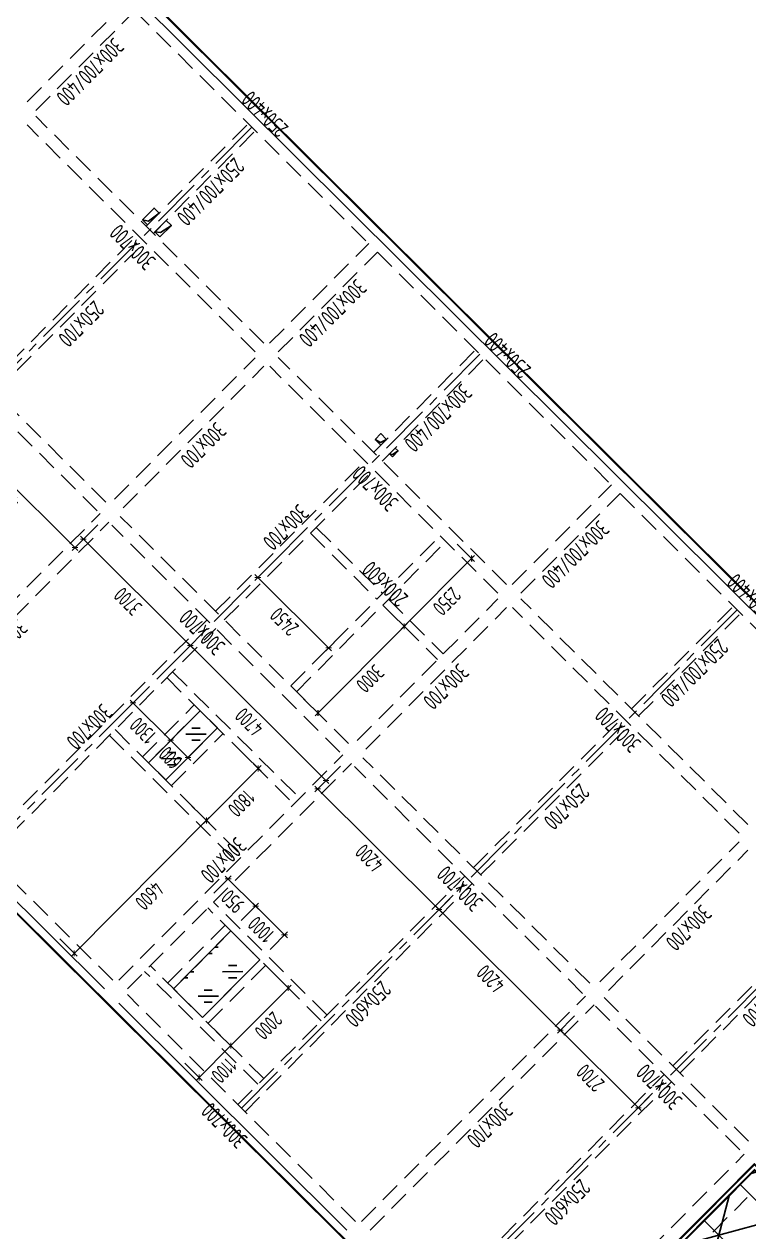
# Model space of a CAD drawing. Extents: x 517450926 to 520131079, y 3499134486 to 3500888201.
# Drawn here: x 518480496 to 518498285, y 3500296835 to 3500326482 of the extents above; entities that cross this region are included whole.
import ezdxf
from ezdxf.enums import TextEntityAlignment as Align

# ---------------------------------------------------------------- set-up
doc = ezdxf.new("R2010")
doc.units = 0
doc.header["$LTSCALE"] = 1000
doc.header["$MEASUREMENT"] = 0
doc.linetypes.add('CENTER', pattern=[2, 1.25, -0.25, 0.25, -0.25])
doc.linetypes.add('DASHED', pattern=[0.75, 0.5, -0.25])
doc.layers.get('0').update_dxf_attribs({"linetype": 'CONTINUOUS'})
doc.layers.get('Defpoints').update_dxf_attribs({"color": 2, "linetype": 'CONTINUOUS'})
for name, color, linetype in [('S_AXIS', 8, 'CENTER'), ('S_AXIS_DIMS', 3, 'CONTINUOUS'), ('S_BEAM', 4, 'DASHED'), ('S_BEAM_SECD_TEXT_HORZ', 9, 'CONTINUOUS'), ('S_BEAM_TEXT_HORZ', 7, 'CONTINUOUS'), ('S_BEAM_TEXT_VERT', 41, 'CONTINUOUS'), ('S_FLOR_ENHN', 91, 'DASHED'), ('S_FLOR_TEXT', 51, 'CONTINUOUS'), ('S_HOLE', 201, 'CONTINUOUS'), ('S_PLAN_HACH', 254, 'CONTINUOUS')]:
    doc.layers.add(name, color=color, linetype=linetype)
doc.styles.add('TH-STYLE3', font='tssdeng.shx', dxfattribs={"width": 0.7, "bigfont": 'tssdchn.shx'})
doc.styles.add('样式 1', font='Tssdeng.shx', dxfattribs={"width": 0.7, "bigfont": 'Tssdchn.shx'})
doc.dimstyles.new('TSSD_100_100', dxfattribs={"dimtxt": 375, "dimasz": 100, "dimexe": 100, "dimexo": 0, "dimgap": 125, "dimtad": 1, "dimdec": 1, "dimdsep": 46, "dimtxsty": 'TH-STYLE3', "dimblk": 'ARCHTICK', "dimcen": -100, "dimdle": 100, "dimclrt": 7, "dimadec": 0, "dimazin": 0, "dimtfac": 1, "dimtdec": 1, "dimtix": 1, "dimtmove": 2, "dimatfit": 3, "dimldrblk": 'ARCHTICK', "dimfxl": 0, "dimtolj": 1, "dimtzin": 0, "dimarcsym": 0})

# ---------------------------------------------------------------- blocks, each defined once
blk = doc.blocks.new('_ArchTick')
at = {"color": 0, "const_width": 0.25}
blk.add_lwpolyline([(-0.53, -0.53), (0.53, 0.53)], dxfattribs=at)
blk = doc.blocks.new('*D189')
at = {"layer": 'Defpoints', "color": 0, "transparency": 16777216}
for p in [(518494380, 3500302513), (518493656, 3500301786), (518496294, 3500300609)]:
    blk.add_point(p, dxfattribs=at)
at = {"layer": 'S_AXIS_DIMS', "color": 0, "lineweight": -2, "transparency": 16777216}
for p, q in [((518494009, 3500302140), (518493586, 3500301715)), ((518495642, 3500299811), (518493585, 3500301856)), ((518495923, 3500300236), (518495500, 3500299811))]:
    blk.add_line(p, q, dxfattribs=at)
at = {"layer": 'S_AXIS_DIMS', "color": 0, "lineweight": -2, "transparency": 16777216, "xscale": 100, "yscale": 100, "zscale": 100}
for p, rotation in [((518493656, 3500301786), 135.1572922653654), ((518495571, 3500299882), 315.1572922653654)]:
    blk.add_blockref('_ArchTick', p, dxfattribs=dict(at, rotation=rotation))
at = {"layer": 'S_AXIS_DIMS', "color": 7, "transparency": 16777216, "insert": (518494393, 3500300612), "char_height": 375, "attachment_point": 5, "rotation": 135.1573, "style": 'TH-STYLE3'}
blk.add_mtext('\\A1;2700', dxfattribs=at)
blk = doc.blocks.new('*D190')
at = {"layer": 'Defpoints', "color": 0, "transparency": 16777216}
for p in [(518491402, 3500305475), (518490678, 3500304747), (518494380, 3500302513)]:
    blk.add_point(p, dxfattribs=at)
at = {"layer": 'S_AXIS_DIMS', "color": 0, "lineweight": -2, "transparency": 16777216}
for p, q in [((518491031, 3500305102), (518490608, 3500304676)), ((518493727, 3500301715), (518490607, 3500304818)), ((518494009, 3500302140), (518493586, 3500301715))]:
    blk.add_line(p, q, dxfattribs=at)
at = {"layer": 'S_AXIS_DIMS', "color": 0, "lineweight": -2, "transparency": 16777216, "xscale": 100, "yscale": 100, "zscale": 100}
for p, rotation in [((518490678, 3500304747), 135.1572922653654), ((518493656, 3500301786), 315.1572922653654)]:
    blk.add_blockref('_ArchTick', p, dxfattribs=dict(at, rotation=rotation))
at = {"layer": 'S_AXIS_DIMS', "color": 7, "transparency": 16777216, "insert": (518491947, 3500303045), "char_height": 375, "attachment_point": 5, "rotation": 135.1573, "style": 'TH-STYLE3'}
blk.add_mtext('\\A1;4200', dxfattribs=at)
blk = doc.blocks.new('*D191')
at = {"layer": 'Defpoints', "color": 0, "transparency": 16777216}
for p in [(518488424, 3500308436), (518487700, 3500307709), (518491402, 3500305475)]:
    blk.add_point(p, dxfattribs=at)
at = {"layer": 'S_AXIS_DIMS', "color": 0, "lineweight": -2, "transparency": 16777216}
for p, q in [((518488053, 3500308063), (518487630, 3500307638)), ((518490749, 3500304677), (518487629, 3500307779)), ((518491031, 3500305102), (518490608, 3500304676))]:
    blk.add_line(p, q, dxfattribs=at)
at = {"layer": 'S_AXIS_DIMS', "color": 0, "lineweight": -2, "transparency": 16777216, "xscale": 100, "yscale": 100, "zscale": 100}
for p, rotation in [((518487700, 3500307709), 135.1572922653654), ((518490678, 3500304747), 315.1572922653654)]:
    blk.add_blockref('_ArchTick', p, dxfattribs=dict(at, rotation=rotation))
at = {"layer": 'S_AXIS_DIMS', "color": 7, "transparency": 16777216, "insert": (518488969, 3500306007), "char_height": 375, "attachment_point": 5, "rotation": 135.1573, "style": 'TH-STYLE3'}
blk.add_mtext('\\A1;4200', dxfattribs=at)
blk = doc.blocks.new('*D192')
at = {"layer": 'Defpoints', "color": 0, "transparency": 16777216}
for p in [(518485303, 3500311963), (518484573, 3500311230), (518488629, 3500308643)]:
    blk.add_point(p, dxfattribs=at)
at = {"layer": 'S_AXIS_DIMS', "color": 0, "lineweight": -2, "transparency": 16777216}
for p, q in [((518484926, 3500311584), (518484503, 3500311159)), ((518487977, 3500307845), (518484502, 3500311300)), ((518488258, 3500308270), (518487835, 3500307844))]:
    blk.add_line(p, q, dxfattribs=at)
at = {"layer": 'S_AXIS_DIMS', "color": 0, "lineweight": -2, "transparency": 16777216, "xscale": 100, "yscale": 100, "zscale": 100}
for p, rotation in [((518484573, 3500311230), 135.1572922653654), ((518487906, 3500307915), 315.1572922653654)]:
    blk.add_blockref('_ArchTick', p, dxfattribs=dict(at, rotation=rotation))
at = {"layer": 'S_AXIS_DIMS', "color": 7, "transparency": 16777216, "insert": (518486019, 3500309351), "char_height": 375, "attachment_point": 5, "rotation": 135.1573, "style": 'TH-STYLE3'}
blk.add_mtext('\\A1;4700', dxfattribs=at)
blk = doc.blocks.new('*D193')
at = {"layer": 'Defpoints', "color": 0, "transparency": 16777216}
for p in [(518482673, 3500314566), (518481950, 3500313839), (518485303, 3500311963)]:
    blk.add_point(p, dxfattribs=at)
at = {"layer": 'S_AXIS_DIMS', "color": 0, "lineweight": -2, "transparency": 16777216}
for p, q in [((518482302, 3500314193), (518481879, 3500313768)), ((518484644, 3500311159), (518481879, 3500313909)), ((518484926, 3500311584), (518484503, 3500311159))]:
    blk.add_line(p, q, dxfattribs=at)
at = {"layer": 'S_AXIS_DIMS', "color": 0, "lineweight": -2, "transparency": 16777216, "xscale": 100, "yscale": 100, "zscale": 100}
for p, rotation in [((518481950, 3500313839), 135.1572922653654), ((518484573, 3500311230), 315.1572922653654)]:
    blk.add_blockref('_ArchTick', p, dxfattribs=dict(at, rotation=rotation))
at = {"layer": 'S_AXIS_DIMS', "color": 7, "transparency": 16777216, "insert": (518483041, 3500312313), "char_height": 375, "attachment_point": 5, "rotation": 135.1573, "style": 'TH-STYLE3'}
blk.add_mtext('\\A1;3700', dxfattribs=at)
blk = doc.blocks.new('*D194')
at = {"layer": 'Defpoints', "color": 0, "transparency": 16777216}
for p in [(518479490, 3500317321), (518478766, 3500316594), (518482468, 3500314360)]:
    blk.add_point(p, dxfattribs=at)
at = {"layer": 'S_AXIS_DIMS', "color": 0, "lineweight": -2, "transparency": 16777216}
for p, q in [((518479119, 3500316949), (518478696, 3500316523)), ((518481815, 3500313562), (518478695, 3500316665)), ((518482097, 3500313987), (518481674, 3500313561))]:
    blk.add_line(p, q, dxfattribs=at)
at = {"layer": 'S_AXIS_DIMS', "color": 0, "lineweight": -2, "transparency": 16777216, "xscale": 100, "yscale": 100, "zscale": 100}
for p, rotation in [((518478766, 3500316594), 135.1572922653654), ((518481744, 3500313632), 315.1572922653654)]:
    blk.add_blockref('_ArchTick', p, dxfattribs=dict(at, rotation=rotation))
at = {"layer": 'S_AXIS_DIMS', "color": 7, "transparency": 16777216, "insert": (518480035, 3500314892), "char_height": 375, "attachment_point": 5, "rotation": 135.1573, "style": 'TH-STYLE3'}
blk.add_mtext('\\A1;4200', dxfattribs=at)
blk = doc.blocks.new('*D321')
at = {"layer": 'Defpoints', "color": 0, "transparency": 16777216}
for p in [(518489297, 3500312222), (518489824, 3500311698), (518487182, 3500310095)]:
    blk.add_point(p, dxfattribs=at)
at = {"layer": 'S_AXIS_DIMS', "color": 0, "lineweight": -2, "transparency": 16777216}
for p, q in [((518489470, 3500312050), (518489895, 3500311627)), ((518487638, 3500309500), (518489895, 3500311769)), ((518487354, 3500309923), (518487780, 3500309500))]:
    blk.add_line(p, q, dxfattribs=at)
at = {"layer": 'S_AXIS_DIMS', "color": 0, "lineweight": -2, "transparency": 16777216, "xscale": 100, "yscale": 100, "zscale": 100}
for p, rotation in [((518489824, 3500311698), 45.15729226595135), ((518487709, 3500309571), 225.1572922659514)]:
    blk.add_blockref('_ArchTick', p, dxfattribs=dict(at, rotation=rotation))
at = {"layer": 'S_AXIS_DIMS', "color": 7, "transparency": 16777216, "insert": (518488988, 3500310414), "char_height": 375, "attachment_point": 5, "rotation": 225.1573, "style": 'TH-STYLE3'}
blk.add_mtext('\\A1;3000', dxfattribs=at)
blk = doc.blocks.new('*D322')
at = {"layer": 'Defpoints', "color": 0, "transparency": 16777216}
for p in [(518490954, 3500313888), (518491481, 3500313364), (518489297, 3500312222)]:
    blk.add_point(p, dxfattribs=at)
at = {"layer": 'S_AXIS_DIMS', "color": 0, "lineweight": -2, "transparency": 16777216}
for p, q in [((518491127, 3500313717), (518491552, 3500313294)), ((518489754, 3500311627), (518491552, 3500313435)), ((518489470, 3500312050), (518489895, 3500311627))]:
    blk.add_line(p, q, dxfattribs=at)
at = {"layer": 'S_AXIS_DIMS', "color": 0, "lineweight": -2, "transparency": 16777216, "xscale": 100, "yscale": 100, "zscale": 100}
for p, rotation in [((518491481, 3500313364), 45.15729226595136), ((518489824, 3500311698), 225.1572922659514)]:
    blk.add_blockref('_ArchTick', p, dxfattribs=dict(at, rotation=rotation))
at = {"layer": 'S_AXIS_DIMS', "color": 7, "transparency": 16777216, "insert": (518490874, 3500312311), "char_height": 375, "attachment_point": 5, "rotation": 225.1573, "style": 'TH-STYLE3'}
blk.add_mtext('\\A1;2350', dxfattribs=at)
blk = doc.blocks.new('*D337')
at = {"layer": 'Defpoints', "color": 0, "transparency": 16777216}
for p in [(518487172, 3500313842), (518489155, 3500312363), (518487969, 3500311170)]:
    blk.add_point(p, dxfattribs=at)
at = {"layer": 'S_AXIS_DIMS', "color": 0, "lineweight": -2, "transparency": 16777216}
for p, q in [((518486584, 3500313252), (518486161, 3500312826)), ((518486161, 3500312968), (518488040, 3500311099)), ((518488321, 3500311524), (518487898, 3500311099))]:
    blk.add_line(p, q, dxfattribs=at)
at = {"layer": 'S_AXIS_DIMS', "color": 0, "lineweight": -2, "transparency": 16777216, "xscale": 100, "yscale": 100, "zscale": 100}
for p, rotation in [((518486232, 3500312897), 135.1572922659514), ((518487969, 3500311170), 315.1572922659514)]:
    blk.add_blockref('_ArchTick', p, dxfattribs=dict(at, rotation=rotation))
at = {"layer": 'S_AXIS_DIMS', "color": 7, "transparency": 16777216, "insert": (518486880, 3500311812), "char_height": 375, "attachment_point": 5, "rotation": 135.1573, "style": 'TH-STYLE3'}
blk.add_mtext('\\A1;2450', dxfattribs=at)
blk = doc.blocks.new('*D388')
at = {"layer": 'Defpoints', "color": 0, "transparency": 16777216}
for p in [(518485669, 3500308779), (518484399, 3500307503), (518484971, 3500306934)]:
    blk.add_point(p, dxfattribs=at)
at = {"layer": 'S_AXIS_DIMS', "color": 0, "lineweight": -2, "transparency": 16777216}
for p, q in [((518485886, 3500308563), (518486311, 3500308140)), ((518486311, 3500308281), (518484900, 3500306863)), ((518484616, 3500307287), (518485042, 3500306864))]:
    blk.add_line(p, q, dxfattribs=at)
at = {"layer": 'S_AXIS_DIMS', "color": 0, "lineweight": -2, "transparency": 16777216, "xscale": 100, "yscale": 100, "zscale": 100}
for p, rotation in [((518486240, 3500308210), 45.15729226595135), ((518484971, 3500306934), 225.1572922659514)]:
    blk.add_blockref('_ArchTick', p, dxfattribs=dict(at, rotation=rotation))
at = {"layer": 'S_AXIS_DIMS', "color": 7, "transparency": 16777216, "insert": (518485827, 3500307352), "char_height": 375, "attachment_point": 5, "rotation": 225.1573, "style": 'TH-STYLE3'}
blk.add_mtext('\\A1;1800', dxfattribs=at)
blk = doc.blocks.new('*D389')
at = {"layer": 'Defpoints', "color": 0, "transparency": 16777216}
for p in [(518484399, 3500307503), (518481156, 3500304241), (518481727, 3500303673)]:
    blk.add_point(p, dxfattribs=at)
at = {"layer": 'S_AXIS_DIMS', "color": 0, "lineweight": -2, "transparency": 16777216}
for p, q in [((518485041, 3500307005), (518481657, 3500303602)), ((518484616, 3500307287), (518485042, 3500306864)), ((518481373, 3500304025), (518481798, 3500303602))]:
    blk.add_line(p, q, dxfattribs=at)
at = {"layer": 'S_AXIS_DIMS', "color": 0, "lineweight": -2, "transparency": 16777216, "xscale": 100, "yscale": 100, "zscale": 100}
for p, rotation in [((518484971, 3500306934), 45.15729226595135), ((518481727, 3500303673), 225.1572922659514)]:
    blk.add_blockref('_ArchTick', p, dxfattribs=dict(at, rotation=rotation))
at = {"layer": 'S_AXIS_DIMS', "color": 7, "transparency": 16777216, "insert": (518483571, 3500305083), "char_height": 375, "attachment_point": 5, "rotation": 225.1573, "style": 'TH-STYLE3'}
blk.add_mtext('\\A1;4600', dxfattribs=at)
blk = doc.blocks.new('*D390')
at = {"layer": 'Defpoints', "color": 0, "transparency": 16777216}
for p in [(518483600, 3500310251), (518484521, 3500309334), (518484092, 3500308902)]:
    blk.add_point(p, dxfattribs=at)
at = {"layer": 'S_AXIS_DIMS', "color": 0, "lineweight": -2, "transparency": 16777216}
for p, q in [((518483523, 3500310173), (518483100, 3500309748)), ((518483099, 3500309889), (518484163, 3500308832)), ((518484445, 3500309257), (518484021, 3500308831))]:
    blk.add_line(p, q, dxfattribs=at)
at = {"layer": 'S_AXIS_DIMS', "color": 0, "lineweight": -2, "transparency": 16777216, "xscale": 100, "yscale": 100, "zscale": 100}
for p, rotation in [((518483170, 3500309819), 135.1572922659513), ((518484092, 3500308902), 315.1572922659514)]:
    blk.add_blockref('_ArchTick', p, dxfattribs=dict(at, rotation=rotation))
at = {"layer": 'S_AXIS_DIMS', "color": 7, "transparency": 16777216, "insert": (518483411, 3500309139), "char_height": 375, "attachment_point": 5, "rotation": 135.1573, "style": 'TH-STYLE3'}
blk.add_mtext('\\A1;1300', dxfattribs=at)
blk = doc.blocks.new('*D391')
at = {"layer": 'Defpoints', "color": 0, "transparency": 16777216}
for p in [(518484521, 3500309334), (518484947, 3500308911), (518484517, 3500308479)]:
    blk.add_point(p, dxfattribs=at)
at = {"layer": 'S_AXIS_DIMS', "color": 0, "lineweight": -2, "transparency": 16777216}
for p, q in [((518484445, 3500309257), (518484021, 3500308831)), ((518484092, 3500308902), (518484021, 3500308973)), ((518484092, 3500308902), (518484517, 3500308479)), ((518484870, 3500308834), (518484447, 3500308408)), ((518484517, 3500308479), (518484588, 3500308409))]:
    blk.add_line(p, q, dxfattribs=at)
at = {"layer": 'S_AXIS_DIMS', "color": 0, "lineweight": -2, "transparency": 16777216, "xscale": 100, "yscale": 100, "zscale": 100}
for p, rotation in [((518484092, 3500308902), 315.1572922659514), ((518484517, 3500308479), 135.1572922659514)]:
    blk.add_blockref('_ArchTick', p, dxfattribs=dict(at, rotation=rotation))
at = {"layer": 'S_AXIS_DIMS', "color": 7, "transparency": 16777216, "insert": (518484084, 3500308469), "char_height": 375, "attachment_point": 5, "rotation": 135.1573, "style": 'TH-STYLE3'}
blk.add_mtext('\\A1;600', dxfattribs=at)
blk = doc.blocks.new('*D392')
at = {"layer": 'Defpoints', "color": 0, "transparency": 16777216}
for p in [(518485039, 3500305033), (518486177, 3500304830), (518485713, 3500304363)]:
    blk.add_point(p, dxfattribs=at)
at = {"layer": 'S_AXIS_DIMS', "color": 0, "lineweight": -2, "transparency": 16777216}
for p, q in [((518485151, 3500305145), (518485574, 3500305571)), ((518485433, 3500305570), (518486248, 3500304759)), ((518485824, 3500304475), (518486248, 3500304901))]:
    blk.add_line(p, q, dxfattribs=at)
at = {"layer": 'S_AXIS_DIMS', "color": 0, "lineweight": -2, "transparency": 16777216, "xscale": 100, "yscale": 100, "zscale": 100}
for p, rotation in [((518485503, 3500305500), 135.1572922659513), ((518486177, 3500304830), 315.1572922659514)]:
    blk.add_blockref('_ArchTick', p, dxfattribs=dict(at, rotation=rotation))
at = {"layer": 'S_AXIS_DIMS', "color": 7, "transparency": 16777216, "insert": (518485620, 3500304943), "char_height": 375, "attachment_point": 5, "rotation": 135.1573, "style": 'TH-STYLE3'}
blk.add_mtext('\\A1;950', dxfattribs=at)
blk = doc.blocks.new('*D393')
at = {"layer": 'Defpoints', "color": 0, "transparency": 16777216}
for p in [(518485713, 3500304363), (518486886, 3500304125), (518486422, 3500303658)]:
    blk.add_point(p, dxfattribs=at)
at = {"layer": 'S_AXIS_DIMS', "color": 0, "lineweight": -2, "transparency": 16777216}
for p, q in [((518485824, 3500304475), (518486248, 3500304901)), ((518486106, 3500304901), (518486957, 3500304054)), ((518486533, 3500303770), (518486957, 3500304196))]:
    blk.add_line(p, q, dxfattribs=at)
at = {"layer": 'S_AXIS_DIMS', "color": 0, "lineweight": -2, "transparency": 16777216, "xscale": 100, "yscale": 100, "zscale": 100}
for p, rotation in [((518486177, 3500304830), 135.1572922659514), ((518486886, 3500304125), 315.1572922659514)]:
    blk.add_blockref('_ArchTick', p, dxfattribs=dict(at, rotation=rotation))
at = {"layer": 'S_AXIS_DIMS', "color": 7, "transparency": 16777216, "insert": (518486311, 3500304256), "char_height": 375, "attachment_point": 5, "rotation": 135.1573, "style": 'TH-STYLE3'}
blk.add_mtext('\\A1;1000', dxfattribs=at)
blk = doc.blocks.new('*D394')
at = {"layer": 'Defpoints', "color": 0, "transparency": 16777216}
for p in [(518486422, 3500303375), (518485012, 3500301957), (518485567, 3500301405)]:
    blk.add_point(p, dxfattribs=at)
at = {"layer": 'S_AXIS_DIMS', "color": 0, "lineweight": -2, "transparency": 16777216}
for p, q in [((518486623, 3500303175), (518487049, 3500302752)), ((518487048, 3500302894), (518485497, 3500301334)), ((518485213, 3500301757), (518485638, 3500301334))]:
    blk.add_line(p, q, dxfattribs=at)
at = {"layer": 'S_AXIS_DIMS', "color": 0, "lineweight": -2, "transparency": 16777216, "xscale": 100, "yscale": 100, "zscale": 100}
for p, rotation in [((518486978, 3500302823), 45.15729226595135), ((518485567, 3500301405), 225.1572922659514)]:
    blk.add_blockref('_ArchTick', p, dxfattribs=dict(at, rotation=rotation))
at = {"layer": 'S_AXIS_DIMS', "color": 7, "transparency": 16777216, "insert": (518486494, 3500301893), "char_height": 375, "attachment_point": 5, "rotation": 225.1573, "style": 'TH-STYLE3'}
blk.add_mtext('\\A1;2000', dxfattribs=at)
blk = doc.blocks.new('*D395')
at = {"layer": 'Defpoints', "color": 0, "transparency": 16777216}
for p in [(518485012, 3500301957), (518484236, 3500301177), (518484792, 3500300625)]:
    blk.add_point(p, dxfattribs=at)
at = {"layer": 'S_AXIS_DIMS', "color": 0, "lineweight": -2, "transparency": 16777216}
for p, q in [((518485213, 3500301757), (518485638, 3500301334)), ((518485638, 3500301476), (518484721, 3500300554)), ((518484437, 3500300977), (518484863, 3500300554))]:
    blk.add_line(p, q, dxfattribs=at)
at = {"layer": 'S_AXIS_DIMS', "color": 0, "lineweight": -2, "transparency": 16777216, "xscale": 100, "yscale": 100, "zscale": 100}
for p, rotation in [((518485567, 3500301405), 45.15729226595136), ((518484792, 3500300625), 225.1572922659514)]:
    blk.add_blockref('_ArchTick', p, dxfattribs=dict(at, rotation=rotation))
at = {"layer": 'S_AXIS_DIMS', "color": 7, "transparency": 16777216, "insert": (518485401, 3500300794), "char_height": 375, "attachment_point": 5, "rotation": 225.1573, "style": 'TH-STYLE3'}
blk.add_mtext('\\A1;1100', dxfattribs=at)

msp = doc.modelspace()

# ---------------------------------------------------------------- hatches: boundary and pattern name
at = {"layer": 'S_PLAN_HACH', "transparency": 33554559}
h = msp.add_hatch(dxfattribs=at)
h.set_pattern_fill('GOST_GLASS', color=256, scale=100)
h.set_pattern_definition([(180.1573, (518559742.14, 3500171257.5), (-601.645, 598.3506), [500, -700]), (180.1573, (518559591.73, 3500171407.06), (-601.645, 598.3506), [200, -1000]), (180.1573, (518559592.56, 3500171107.06), (-601.645, 598.3506), [200, -1000])])
h.paths.add_polyline_path([(518483970.4086, 3500307929.159), (518483544.9585, 3500308352.2792), (518484814.2511, 3500309628.5602), (518485239.7012, 3500309205.44)])
h = msp.add_hatch(dxfattribs=at)
h.set_pattern_fill('GOST_GLASS', color=256, scale=100)
h.set_pattern_definition([(180.1573, (518560641.05, 3500165427.3), (-601.645, 598.3506), [500, -700]), (180.1573, (518560490.64, 3500165576.86), (-601.645, 598.3506), [200, -1000]), (180.1573, (518560491.46, 3500165276.86), (-601.645, 598.3506), [200, -1000])])
h.paths.add_polyline_path([(518484870.3041, 3500302097.9753), (518484161.2588, 3500302803.1383), (518485571.5846, 3500304221.2289), (518486280.6299, 3500303516.066)])
h = msp.add_hatch(dxfattribs=at)
h.set_pattern_fill('NET3', color=256, scale=10000)
h.set_pattern_definition([(135.1573, (518275663.4, 3500508608), (-881.4537, -886.3066), []), (195.1573, (518275663.4, 3500508608), (326.8372, -1206.5146), []), (255.1573, (518275663.4, 3500508608), (1208.291, -320.208), [])])
h.paths.add_polyline_path([(518516112.6147, 3500265103.2742), (518490587.0504, 3500290489.0728), (518498414.359, 3500298359.476), (518523939.9233, 3500272973.6774)], flags=17)

# ---------------------------------------------------------------- linework, layer by layer
at = {"layer": 'S_AXIS'}
for p, q in [((518473919.0482, 3500311719.9551), (518486083.1085, 3500323950.9866)), ((518479520.5058, 3500306149.1683), (518491860.8595, 3500318557.4585)), ((518485831.0094, 3500299873.2179), (518497995.0722, 3500312104.247)), ((518490723.4221, 3500295007.5938), (518502887.4824, 3500307238.6254))]:
    msp.add_line(p, q, dxfattribs=at)
at = {"layer": 'S_BEAM', "linetype": 'Continuous'}
for p, q in [((518453324.2445, 3500356883.0656), (518506821.7132, 3500303678.5232)), ((518482464.2089, 3500302798.4794), (518476862.7509, 3500308369.2665)), ((518488420.1895, 3500296875.1108), (518482818.7315, 3500302445.8979)), ((518492921.0742, 3500292963.0095), (518498421.345, 3500298493.5629)), ((518493450.3338, 3500293353.3718), (518497998.6355, 3500297926.7149))]:
    msp.add_line(p, q, dxfattribs=at)
at = {"layer": 'S_BEAM'}
for p, q in [((518480565.9474, 3500324572.2371), (518482998.7614, 3500327018.4453)), ((518480778.661, 3500324360.6882), (518483211.475, 3500326806.8964)), ((518483211.475, 3500326806.8964), (518488954.742, 3500321095.0768)), ((518486380.5091, 3500318648.4822), (518480779.0511, 3500324219.2693)), ((518486168.9602, 3500318435.7686), (518480567.5022, 3500324006.5557)), ((518483491.1494, 3500321522.0211), (518485994.4778, 3500324039.132)), ((518483668.4108, 3500321345.7304), (518486171.7391, 3500323862.8412)), ((518479612.7534, 3500317622.2719), (518483279.6006, 3500321309.3075)), ((518479790.0147, 3500317445.9812), (518483456.8619, 3500321133.0168)), ((518486521.928, 3500318648.8686), (518488954.742, 3500321095.0768)), ((518486734.6416, 3500318437.3197), (518489167.4556, 3500320883.5279)), ((518489167.4556, 3500320883.5279), (518494910.7276, 3500315171.7033)), ((518482290.5641, 3500314536.0194), (518476689.1062, 3500320106.8065)), ((518482502.113, 3500314748.733), (518476900.655, 3500320319.5201)), ((518482714.0501, 3500314820.0258), (518486169.3466, 3500318294.3459)), ((518492336.4947, 3500312725.1087), (518486735.0317, 3500318295.9008)), ((518489074.8816, 3500315968.8628), (518491578.2105, 3500318485.9731)), ((518489287.5952, 3500315757.3139), (518491790.924, 3500318274.4242)), ((518482926.7637, 3500314608.4769), (518486382.0602, 3500318082.7971)), ((518492124.9458, 3500312512.3951), (518486523.4829, 3500318083.1872)), ((518485196.4847, 3500312069.1143), (518488863.3327, 3500315756.1492)), ((518485409.1983, 3500311857.5655), (518489076.0463, 3500315544.6004)), ((518492477.9137, 3500312725.4951), (518494910.7276, 3500315171.7033)), ((518492690.6273, 3500312513.9462), (518495123.4412, 3500314960.1544)), ((518495123.4412, 3500314960.1544), (518500866.7032, 3500309248.3397)), ((518476861.198, 3500308934.9498), (518482361.4687, 3500314465.5031)), ((518477073.9116, 3500308723.4009), (518482574.1823, 3500314253.9542)), ((518488246.5497, 3500308612.6459), (518482645.0868, 3500314183.4379)), ((518488458.0986, 3500308825.3595), (518482856.6356, 3500314396.1515)), ((518487665.7208, 3500314126.5106), (518489296.5246, 3500312504.6356)), ((518487040.003, 3500310235.6903), (518490706.8502, 3500313922.726)), ((518487524.6882, 3500313984.7016), (518489155.4921, 3500312362.8266)), ((518487181.8121, 3500310094.6577), (518490848.6592, 3500313781.6934)), ((518488670.0309, 3500308896.6574), (518492125.3324, 3500312370.9726)), ((518489438.3337, 3500312363.603), (518490785.5226, 3500311023.7901)), ((518498257.0181, 3500306837.0033), (518492691.0174, 3500312372.5273)), ((518488882.7442, 3500308685.1082), (518492338.0456, 3500312159.4234)), ((518489297.3011, 3500312221.7939), (518490644.4898, 3500310881.9813)), ((518498045.4692, 3500306624.2897), (518492479.4685, 3500312159.8137)), ((518495403.1127, 3500309675.2821), (518497906.4416, 3500312192.3924)), ((518479414.1477, 3500306254.944), (518484984.9359, 3500311856.4007)), ((518495580.374, 3500309498.9913), (518498083.7029, 3500312016.1016)), ((518479626.8613, 3500306043.3951), (518485197.6494, 3500311644.8519)), ((518484139.905, 3500310581.2843), (518487259.7073, 3500307478.561)), ((518483998.8724, 3500310439.4753), (518487118.6747, 3500307336.752)), ((518483403.1492, 3500308493.3124), (518484672.4428, 3500309769.5927)), ((518483544.9582, 3500308352.2798), (518484814.2519, 3500309628.5601)), ((518491524.7158, 3500305775.5336), (518495191.5638, 3500309462.5685)), ((518482729.5794, 3500309163.1944), (518485849.3819, 3500306060.4709)), ((518483970.4086, 3500307929.159), (518485239.7022, 3500309205.4393)), ((518491701.9771, 3500305599.2429), (518495368.8251, 3500309286.2778)), ((518482588.5468, 3500309021.3854), (518485708.3494, 3500305918.6618)), ((518484112.218, 3500307788.1251), (518485381.5117, 3500309064.4054)), ((518482675.7578, 3500303011.193), (518477074.2998, 3500308581.9801)), ((518482817.1785, 3500303011.5813), (518488317.4544, 3500308542.1297)), ((518483029.8972, 3500302800.0274), (518488530.1678, 3500308330.5807)), ((518494202.5253, 3500302689.2823), (518488601.0724, 3500308260.0644)), ((518494378.622, 3500302937.2541), (518488812.6212, 3500308472.778)), ((518494626.0114, 3500302973.2887), (518498046.0516, 3500306412.1585)), ((518494838.7249, 3500302761.7398), (518498258.7652, 3500306200.6096)), ((518485742.3788, 3500299961.3633), (518491313.1669, 3500305562.8201)), ((518485919.6401, 3500299785.0726), (518491490.4282, 3500305386.5293)), ((518487928.3843, 3500302159.4033), (518485145.3859, 3500304927.1633)), ((518487787.3517, 3500302017.5943), (518485004.3533, 3500304785.3543)), ((518484019.4497, 3500302944.1708), (518485429.7756, 3500304362.2615)), ((518496417.1273, 3500300909.9107), (518500083.9745, 3500304596.9463)), ((518496594.3886, 3500300733.6199), (518500261.2358, 3500304420.6556)), ((518484161.2588, 3500302803.1383), (518485571.5846, 3500304221.2289)), ((518484870.3041, 3500302097.9753), (518486280.6299, 3500303516.066)), ((518486235.9933, 3500300457.6946), (518483452.9949, 3500303225.4546)), ((518486377.0258, 3500300599.5037), (518483594.0275, 3500303367.2637)), ((518485012.1132, 3500301956.9427), (518486422.439, 3500303375.0334)), ((518488631.7384, 3500297087.8244), (518483030.2804, 3500302658.6115)), ((518488773.1591, 3500297088.2126), (518494273.4299, 3500302618.766)), ((518498278.3737, 3500299058.8555), (518494733.1446, 3500302584.6726)), ((518488985.8727, 3500296876.6637), (518494486.1435, 3500302407.2172)), ((518498066.8248, 3500298846.1419), (518494521.5957, 3500302371.959)), ((518490634.7914, 3500295095.7392), (518496205.5784, 3500300697.197)), ((518490812.0527, 3500294919.4484), (518496382.8397, 3500300520.9063)), ((518492672.9083, 3500293209.8165), (518498173.1791, 3500298740.37)), ((518493698.4996, 3500293106.5648), (518498246.8013, 3500297679.9079))]:
    msp.add_line(p, q, dxfattribs=at)
at = {"layer": 'S_FLOR_ENHN', "linetype": 'ByBlock', "const_width": 50}
msp.add_lwpolyline([(518492497.9764, 3500292537.5823), (518460910.0078, 3500323952.5905), (518466833.3946, 3500329908.553), (518445632.9215, 3500350992.9424), (518452543.5182, 3500357941.5865), (518506962.7458, 3500303820.3323), (518500052.1492, 3500296871.6882), (518498421.35, 3500298493.558)], close=True, dxfattribs=at)
at = {"layer": 'S_FLOR_TEXT', "linetype": 'CENTER', "const_width": 50}
msp.add_lwpolyline([(518516120.056, 3500265095.874), (518490594.4248, 3500290481.7391), (518498421.7332, 3500298352.1421), (518523947.3644, 3500272966.2769)], close=True, dxfattribs=at)
at = {"layer": 'S_HOLE'}
for points in [[(518483526.4076, 3500321557.4734), (518483402.013, 3500321681.1868), (518483684.0782, 3500321964.805), (518483808.4728, 3500321841.0916)], [(518483827.4402, 3500321258.0891), (518483703.6689, 3500321381.1826), (518483985.7341, 3500321664.8008), (518484109.5054, 3500321541.7073)], [(518489109.3629, 3500316287.157), (518489251.1724, 3500316146.124), (518489392.0498, 3500316287.7771), (518489250.2404, 3500316428.81)], [(518489534.7901, 3500315864.0592), (518489463.8062, 3500315934.6545), (518489604.7611, 3500316076.3854), (518489675.745, 3500316005.7902)]]:
    msp.add_lwpolyline(points, close=True, dxfattribs=at)
for points in [[(518483808.4728, 3500321841.0916), (518483550.6479, 3500321643.6849), (518483402.0484, 3500321681.2224)], [(518484109.5408, 3500321541.7429), (518483843.3081, 3500321366.2911), (518483703.6689, 3500321381.1826)], [(518489392.3659, 3500316287.773), (518489241.2055, 3500316215.0059), (518489109.3629, 3500316287.1569)], [(518489675.6675, 3500316005.7123), (518489538.1783, 3500315917.813), (518489463.8062, 3500315934.6545)]]:
    msp.add_lwpolyline(points, dxfattribs=at)
at = {"layer": 'S_PLAN_HACH', "transparency": 33554559}
for points in [[(518483970.4086, 3500307929.159), (518483544.9585, 3500308352.2792), (518484814.2511, 3500309628.5602), (518485239.7012, 3500309205.44)], [(518484870.3041, 3500302097.9753), (518484161.2588, 3500302803.1383), (518485571.5846, 3500304221.2289), (518486280.6299, 3500303516.066)]]:
    msp.add_lwpolyline(points, close=True, dxfattribs=at)

# ---------------------------------------------------------------- texts
at = {"layer": 'S_BEAM_SECD_TEXT_HORZ', "linetype": 'Continuous', "width": 0.7}
for s, rotation, style, p in [('250x400', 135.15728815, 'TH-STYLE3', (518486544.6945, 3500324415.114)), ('250x700/400', 225.15729781, '样式 1', (518484933.1859, 3500322503.8194)), ('250x700', 225.15729781, '样式 1', (518481757.2997, 3500319262.1428)), ('250x400', 135.15728815, 'TH-STYLE3', (518492500.6777, 3500318491.7429)), ('300x700/400', 225.15729781, '样式 1', (518490516.9184, 3500316950.6608)), ('300x700', 225.15729781, '样式 1', (518486777.3334, 3500314269.5965)), ('200x600', 135.15728815, 'TH-STYLE3', (518489492.6131, 3500312878.3862)), ('250x400', 135.15728815, 'TH-STYLE3', (518498456.6583, 3500312568.3744)), ('250x700/400', 225.15729781, '样式 1', (518496812.0407, 3500310690.0075)), ('300x700', 225.15729781, '样式 1', (518481953.7616, 3500309370.6185)), ('250x700', 225.15729781, '样式 1', (518493673.7469, 3500307410.9425)), ('250x600', 225.15729781, '样式 1', (518488798.0084, 3500302563.8494)), ('250x700', 225.15729781, '样式 1', (518498543.949, 3500302567.4072)), ('250x600', 225.15729781, '样式 1', (518493690.4195, 3500297698.2249))]:
    msp.add_text(s, height=400, rotation=rotation, dxfattribs=dict(at, style=style)).set_placement(p, align=Align.CENTER)
at = {"layer": 'S_BEAM_TEXT_HORZ', "linetype": 'Continuous', "style": 'TH-STYLE3', "width": 0.7}
for p in [(518483297.7124, 3500321150.2527), (518489253.6931, 3500315226.8842), (518485003.0466, 3500311697.347), (518495209.6737, 3500309303.5156), (518491331.2776, 3500305403.7664), (518496223.6902, 3500300538.1422), (518485548.9404, 3500299589.5961)]:
    msp.add_text('300x700', height=400, rotation=135.15728815, dxfattribs=at).set_placement(p, align=Align.CENTER)
at = {"layer": 'S_BEAM_TEXT_VERT', "linetype": 'Continuous', "style": '样式 1', "width": 0.7}
for s, p in [('300x700/400', (518481972.9217, 3500325447.8746)), ('300x700/400', (518487928.9023, 3500319524.506)), ('300x700', (518484753.0162, 3500316282.8295)), ('300x700/400', (518493884.888, 3500313601.1325)), ('300x700', (518479871.5192, 3500311441.46)), ('300x700', (518490709.0009, 3500310359.455)), ('300x700', (518485246.4065, 3500306096.0025)), ('300x700', (518496664.9759, 3500304436.0921)), ('300x700', (518491783.4777, 3500299594.7252))]:
    msp.add_text(s, height=400, rotation=225.15729781, dxfattribs=at).set_placement(p, align=Align.CENTER)

# ---------------------------------------------------------------- dimensions: what is measured, and where the dimension line sits
at = {"layer": 'S_AXIS_DIMS'}
for base, p1, p2, angle, picture, middle in [((518478766.402, 3500316593.9968), (518482467.8255, 3500314359.7287), (518479489.8351, 3500317321.4129), 135.15729227, '*D194', (518480035.0337, 3500314891.578)), ((518481949.6628, 3500313838.7133), (518485302.8429, 3500311963.3385), (518482673.096, 3500314566.1294), 135.15729227, '*D193', (518483041.0337, 3500312312.5847)), ((518487968.8206, 3500311169.6217), (518487171.5236, 3500313842.3068), (518489155.492, 3500312362.8265), 135.15729227, '*D337', (518486879.8773, 3500311811.8689)), ((518491481.2493, 3500313364.1191), (518489297.3011, 3500312221.7939), (518490954.4337, 3500313888.0502), 225.15729227, '*D322', (518490874.2597, 3500312310.6276)), ((518489824.1167, 3500311697.8629), (518487181.8121, 3500310094.6577), (518489297.3011, 3500312221.7939), 225.15729227, '*D321', (518488987.9488, 3500310413.9314)), ((518484573.1314, 3500311229.6095), (518488629.0816, 3500308642.7559), (518485302.8429, 3500311963.3385), 135.15729227, '*D192', (518486019.0265, 3500309350.898)), ((518484091.9294, 3500308902.2613), (518483599.7137, 3500310250.8332), (518484521.4487, 3500309334.1454), 135.15729227, '*D390', (518483410.6986, 3500309139.0286)), ((518484517.3798, 3500308479.1405), (518484521.4489, 3500309334.1447), (518484946.8991, 3500308911.0246), 135.15729227, '*D391', (518484084.2915, 3500308469.124)), ((518484970.8793, 3500306934.1655), (518485668.651, 3500308778.8383), (518484399.3574, 3500307502.558), 225.15729227, '*D388', (518485827.1024, 3500307351.9426)), ((518487700.3779, 3500307708.939), (518491401.7989, 3500305474.6734), (518488423.8111, 3500308436.3552), 135.15729227, '*D191', (518488969.0084, 3500306006.5215)), ((518481727.1299, 3500303672.5571), (518484399.3574, 3500307502.558), (518481155.608, 3500304240.9496), 225.15729227, '*D389', (518483570.5812, 3500305082.9979)), ((518486177.0241, 3500304830.0017), (518485039.0242, 3500305032.9427), (518485712.6172, 3500304363.0379), 135.15729227, '*D392', (518485619.8641, 3500304943.3774)), ((518490678.3657, 3500304747.2572), (518494379.7867, 3500302512.9916), (518491401.7989, 3500305474.6734), 135.15729227, '*D190', (518491946.9962, 3500303044.8397)), ((518486886.0694, 3500304124.8388), (518485712.6172, 3500304363.0379), (518486421.6625, 3500303657.875), 135.15729227, '*D393', (518486311.1833, 3500304255.8436)), ((518485567.3364, 3500301404.7597), (518486422.439, 3500303375.0334), (518485012.1132, 3500301956.9427), 225.15729227, '*D394', (518486494.076, 3500301893.4416)), ((518493656.3535, 3500301785.5754), (518496294.2103, 3500300609.0504), (518494379.7867, 3500302512.9916), 135.15729227, '*D189', (518494393.2019, 3500300612.0282)), ((518484791.6571, 3500300624.8098), (518485012.1132, 3500301956.9427), (518484236.4339, 3500301176.9928), 225.15729227, '*D395', (518485401.0734, 3500300794.4213))]:
    dim = msp.add_linear_dim(base=base, p1=p1, p2=p2, angle=angle, dimstyle='TSSD_100_100', dxfattribs=at)
    dim.commit()
    dim.dimension.update_dxf_attribs({"geometry": picture, "text_midpoint": middle})

doc.saveas('drawing.dxf')
